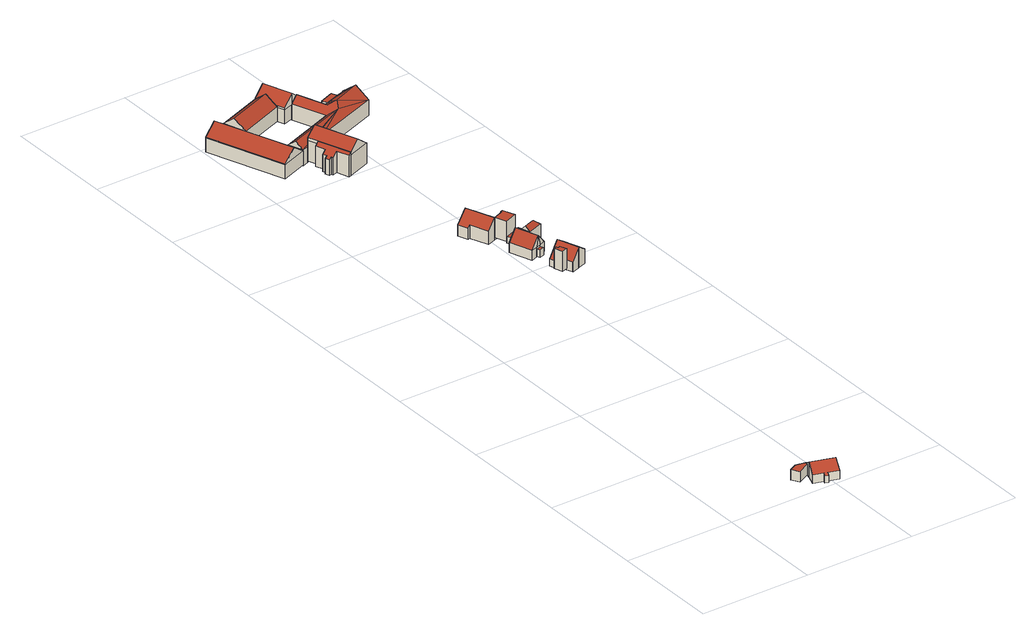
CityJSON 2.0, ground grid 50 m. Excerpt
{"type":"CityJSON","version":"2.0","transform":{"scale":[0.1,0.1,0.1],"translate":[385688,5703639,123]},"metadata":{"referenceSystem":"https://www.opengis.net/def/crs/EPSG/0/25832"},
"CityObjects":{
"building1":{"type":"Building","attributes":{"Gemeindeschluessel":"05954036","Geometrietyp2DReferenz":"3000","function":"31001_1310","roofType":"1000","measuredHeight":4.57},"geometry":[{"type":"Solid","lod":"2","boundaries":[[[[0,1,2,3]],[[4,5,1,0]],[[6,7,5,4]],[[8,9,7,6]],[[3,2,9,8]],[[6,4,0,3,8]],[[1,5,7,9,2]]]],"semantics":{"surfaces":[{"type":"WallSurface"},{"type":"RoofSurface"},{"type":"GroundSurface"}],"values":[[0,0,0,0,0,1,2]]}}]},
"building2":{"type":"Building","attributes":{"Geometrietyp2DReferenz":"3000","Gemeindeschluessel":"05954036","function":"31001_1010","roofType":"3100","measuredHeight":7.13},"address":[{"country":"Germany","locality":"Witten","thoroughfareNumber":"45b","thoroughfareName":"Dürener Straße"}],"geometry":[{"type":"Solid","lod":"2","boundaries":[[[[10,11,12,13]],[[14,15,11,10]],[[16,17,15,14]],[[18,19,17,16]],[[20,21,19,18]],[[22,23,21,20]],[[24,25,23,22]],[[26,27,25,24]],[[28,29,27,26]],[[30,31,29,28]],[[13,12,31,30]],[[24,22,20,18,26]],[[16,14,10,13,30,28,26,18]],[[11,15,17,19,21,23,25,27,29,31,12]]]],"semantics":{"surfaces":[{"type":"WallSurface"},{"type":"RoofSurface"},{"type":"GroundSurface"}],"values":[[0,0,0,0,0,0,0,0,0,0,0,1,1,2]]}}]},
"building3":{"type":"Building","attributes":{"Gemeindeschluessel":"05954036","Geometrietyp2DReferenz":"3000","function":"31001_2720","roofType":"5000","measuredHeight":11.12},"geometry":[{"type":"Solid","lod":"2","boundaries":[[[[32,33,34,35]],[[36,37,33,32]],[[38,39,37,36]],[[40,41,39,38]],[[42,43,41,40]],[[35,34,43,42]],[[38,36,32,35,44,45]],[[45,44,46,47]],[[47,46,42,40]],[[46,44,35,42]],[[45,47,40,38]],[[33,37,39,41,43,34]]]],"semantics":{"surfaces":[{"type":"WallSurface"},{"type":"RoofSurface"},{"type":"GroundSurface"}],"values":[[0,0,0,0,0,0,1,1,0,0,0,2]]}}]},
"building4":{"type":"Building","attributes":{"Gemeindeschluessel":"05954036","Geometrietyp2DReferenz":"3000","function":"31001_1010","roofType":"9999","measuredHeight":9},"geometry":[{"type":"Solid","lod":"2","boundaries":[[[[48,49,50,51,52,53]],[[51,54,55,52]],[[50,56,54,51]],[[49,57,56,50]],[[48,58,57,49]],[[53,59,58,48]],[[52,55,59,53]],[[54,56,57,58,59,55]]]],"semantics":{"surfaces":[{"type":"RoofSurface"},{"type":"WallSurface"},{"type":"GroundSurface"}],"values":[[0,1,1,1,1,1,1,2]]}}]},
"building5":{"type":"Building","attributes":{"Gemeindeschluessel":"05954036","Geometrietyp2DReferenz":"3000","function":"31001_1010","roofType":"3100","measuredHeight":10.02},"address":[{"country":"Germany","locality":"Witten","thoroughfareNumber":"62","thoroughfareName":"Dürener Straße"}],"geometry":[{"type":"Solid","lod":"2","boundaries":[[[[60,61,62,63]],[[64,65,61,60]],[[66,67,65,64]],[[68,69,67,66]],[[70,71,69,68]],[[72,73,71,70]],[[74,75,73,72]],[[76,77,75,74]],[[63,62,77,76]],[[70,68,66,64,72]],[[60,63,76,74,72,64]],[[61,65,67,69,71,73,75,77,62]]]],"semantics":{"surfaces":[{"type":"WallSurface"},{"type":"RoofSurface"},{"type":"GroundSurface"}],"values":[[0,0,0,0,0,0,0,0,0,1,1,2]]}}]},
"building6":{"type":"Building","attributes":{"Gemeindeschluessel":"05954036","Geometrietyp2DReferenz":"3000","function":"31001_1010","roofType":"5000","measuredHeight":9.26},"address":[{"country":"Germany","locality":"Witten","thoroughfareNumber":"60","thoroughfareName":"Dürener Straße"}],"geometry":[{"type":"Solid","lod":"2","boundaries":[[[[78,79,80,81]],[[82,83,79,78]],[[84,85,83,82]],[[86,87,85,84]],[[88,89,87,86]],[[90,91,89,88]],[[81,80,91,90]],[[92,90,88]],[[92,88,86]],[[86,84,92]],[[82,78,93]],[[84,82,93]],[[93,92,84]],[[78,81,93]],[[93,81,90,92]],[[79,83,85,87,89,91,80]]]],"semantics":{"surfaces":[{"type":"WallSurface"},{"type":"RoofSurface"},{"type":"GroundSurface"}],"values":[[0,0,0,0,0,0,0,0,0,0,1,1,1,0,1,2]]}}]},
"building7":{"type":"Building","attributes":{"Gemeindeschluessel":"05954036","Geometrietyp2DReferenz":"3000","function":"31001_1010","roofType":"1000","measuredHeight":3.42},"geometry":[{"type":"Solid","lod":"2","boundaries":[[[[94,95,96,97]],[[98,99,95,94]],[[100,101,99,98]],[[97,96,101,100]],[[98,94,97,100]],[[95,99,101,96]]]],"semantics":{"surfaces":[{"type":"WallSurface"},{"type":"RoofSurface"},{"type":"GroundSurface"}],"values":[[0,0,0,0,1,2]]}}]},
"building8":{"type":"Building","attributes":{"Gemeindeschluessel":"05954036","Geometrietyp2DReferenz":"3000","function":"31001_1010","roofType":"3100","measuredHeight":9.16},"address":[{"country":"Germany","locality":"Witten","thoroughfareNumber":"58","thoroughfareName":"Dürener Straße"}],"geometry":[{"type":"Solid","lod":"2","boundaries":[[[[102,103,104,105]],[[106,107,103,102]],[[108,109,107,106]],[[110,111,109,108]],[[112,113,111,110]],[[114,115,113,112]],[[116,117,115,114]],[[118,119,117,116]],[[120,121,119,118]],[[122,123,121,120]],[[124,125,123,122]],[[126,127,125,124]],[[128,129,127,126]],[[105,104,129,128]],[[122,120,118,116,124]],[[114,112,110,108,106,102,105,128,126,124,116]],[[103,107,109,111,113,115,117,119,121,123,125,127,129,104]]]],"semantics":{"surfaces":[{"type":"WallSurface"},{"type":"RoofSurface"},{"type":"GroundSurface"}],"values":[[0,0,0,0,0,0,0,0,0,0,0,0,0,0,1,1,2]]}}]},
"building9":{"type":"Building","attributes":{"Gemeindeschluessel":"05954036","Geometrietyp2DReferenz":"3000","function":"31001_1010","roofType":"9999","measuredHeight":9},"geometry":[{"type":"Solid","lod":"2","boundaries":[[[[130,131,132,133,134,135]],[[133,136,137,134]],[[132,138,136,133]],[[131,139,138,132]],[[130,140,139,131]],[[135,141,140,130]],[[134,137,141,135]],[[136,138,139,140,141,137]]]],"semantics":{"surfaces":[{"type":"RoofSurface"},{"type":"WallSurface"},{"type":"GroundSurface"}],"values":[[0,1,1,1,1,1,1,2]]}}]},
"building10":{"type":"Building","attributes":{"Gemeindeschluessel":"05954036","Geometrietyp2DReferenz":"3000","function":"31001_1310","roofType":"1000","measuredHeight":3},"geometry":[{"type":"Solid","lod":"2","boundaries":[[[[142,143,144,145]],[[146,147,143,142]],[[148,149,147,146]],[[150,151,149,148]],[[145,144,151,150]],[[148,146,142,145,150]],[[143,147,149,151,144]]]],"semantics":{"surfaces":[{"type":"WallSurface"},{"type":"RoofSurface"},{"type":"GroundSurface"}],"values":[[0,0,0,0,0,1,2]]}}]},
"building11":{"type":"Building","attributes":{"Gemeindeschluessel":"05954036","Geometrietyp2DReferenz":"3000","function":"31001_1010","roofType":"5000","measuredHeight":9.62},"geometry":[{"type":"Solid","lod":"2","boundaries":[[[[152,153,154,155]],[[156,157,153,152]],[[158,159,157,156]],[[155,154,159,158]],[[160,158,156,161]],[[156,152,161]],[[161,152,155,160]],[[155,158,160]],[[153,157,159,154]]]],"semantics":{"surfaces":[{"type":"WallSurface"},{"type":"RoofSurface"},{"type":"GroundSurface"}],"values":[[0,0,0,0,1,1,1,0,2]]}}]},
"building12":{"type":"Building","attributes":{"Gemeindeschluessel":"05954036","Geometrietyp2DReferenz":"3000","function":"31001_2720","roofType":"3100","measuredHeight":10.6},"geometry":[{"type":"Solid","lod":"2","boundaries":[[[[162,163,34,164]],[[165,166,163,162]],[[167,33,166,165]],[[164,34,33,167]],[[162,168,165]],[[167,169,164]],[[164,169,168,162]],[[165,168,169,167]],[[163,166,33,34]]]],"semantics":{"surfaces":[{"type":"WallSurface"},{"type":"RoofSurface"},{"type":"GroundSurface"}],"values":[[0,0,0,0,0,0,1,1,2]]}}]},
"building13":{"type":"Building","attributes":{"Gemeindeschluessel":"05954036","Geometrietyp2DReferenz":"3000","function":"31001_1010"},"address":[{"country":"Germany","locality":"Witten","thoroughfareNumber":"66","thoroughfareName":"Dürener Straße"}],"children":["building13-1","building13-2"]},
"building13-1":{"type":"BuildingPart","attributes":{"roofType":"3100","measuredHeight":14.05},"parents":["building13"],"geometry":[{"type":"Solid","lod":"2","boundaries":[[[[170,171,172,173]],[[174,175,171,170]],[[176,177,178,179]],[[180,181,177,176]],[[173,172,181,180]],[[180,182,183,170,173]],[[184,183,182,185,186]],[[186,185,176,179]],[[185,182,180,176]],[[183,184,174,170]],[[171,175,178,177,181,172]],[[175,174,179,178]],[[184,186,179,174]]]],"semantics":{"surfaces":[{"type":"WallSurface"},{"type":"RoofSurface"},{"type":"GroundSurface"},{"type":"ClosureSurface"}],"values":[[0,0,0,0,0,1,1,0,0,0,2,3,3]]}}]},
"building13-2":{"type":"BuildingPart","attributes":{"roofType":"2100","measuredHeight":10.45},"parents":["building13"],"geometry":[{"type":"Solid","lod":"2","boundaries":[[[[187,188,189,190]],[[191,192,188,187]],[[193,194,192,191]],[[195,196,194,193]],[[197,198,196,195]],[[199,200,198,197]],[[201,202,200,199]],[[203,204,202,201]],[[205,206,204,203]],[[186,179,178,206,205]],[[190,189,175,174,184]],[[186,205,203,201,199,197,195,193,191,187,190,184]],[[188,192,194,196,198,200,202,204,206,178,175,189]],[[175,178,179,174]],[[174,179,186,184]]]],"semantics":{"surfaces":[{"type":"WallSurface"},{"type":"RoofSurface"},{"type":"GroundSurface"},{"type":"ClosureSurface"}],"values":[[0,0,0,0,0,0,0,0,0,0,0,1,2,3,3]]}}]},
"building14":{"type":"Building","attributes":{"Gemeindeschluessel":"05954036","Geometrietyp2DReferenz":"3000","function":"31001_2720","roofType":"5000","measuredHeight":11.62},"geometry":[{"type":"Solid","lod":"2","boundaries":[[[[207,208,209,210]],[[211,212,208,207]],[[213,214,212,211]],[[215,216,214,213]],[[217,218,216,215]],[[219,220,218,217]],[[221,222,220,219]],[[223,224,222,221]],[[225,226,224,223]],[[227,228,226,225]],[[229,230,228,227]],[[231,232,230,229]],[[210,209,232,231]],[[223,233,234]],[[223,234,235]],[[225,223,235]],[[227,225,235]],[[229,227,235]],[[235,236,229]],[[233,221,219]],[[233,219,217]],[[233,217,215]],[[234,233,215]],[[234,215,213]],[[213,237,234]],[[211,238,237,213]],[[207,210,235,234,237,238]],[[235,210,231,236]],[[233,223,221]],[[236,231,229]],[[238,211,207]],[[208,212,214,216,218,220,222,224,226,228,230,232,209]]]],"semantics":{"surfaces":[{"type":"WallSurface"},{"type":"RoofSurface"},{"type":"GroundSurface"}],"values":[[0,0,0,0,0,0,0,0,0,0,0,0,0,1,1,1,1,1,1,1,1,1,1,1,1,1,1,1,0,0,0,2]]}}]},
"building15":{"type":"Building","attributes":{"Gemeindeschluessel":"05954036","Geometrietyp2DReferenz":"3000","function":"31001_2720","roofType":"3100","measuredHeight":11.25},"geometry":[{"type":"Solid","lod":"2","boundaries":[[[[239,240,241,242]],[[243,244,240,239]],[[245,246,244,243]],[[247,248,246,245]],[[249,250,248,247]],[[242,241,250,249]],[[251,252,242,249]],[[253,254,252,251,255,256]],[[256,255,247,245]],[[255,251,249,247]],[[254,253,243,239]],[[252,254,239,242]],[[253,256,245,243]],[[240,244,246,248,250,241]]]],"semantics":{"surfaces":[{"type":"WallSurface"},{"type":"RoofSurface"},{"type":"GroundSurface"}],"values":[[0,0,0,0,0,0,1,1,0,0,0,0,0,2]]}}]},
"building16":{"type":"Building","attributes":{"Gemeindeschluessel":"05954036","Geometrietyp2DReferenz":"3000","function":"51009_1610","roofType":"2100","measuredHeight":4.36},"geometry":[{"type":"Solid","lod":"2","boundaries":[[[[257,258,259,260]],[[261,262,258,257]],[[263,264,262,261]],[[265,266,264,263]],[[267,268,266,265]],[[269,270,268,267]],[[271,272,270,269]],[[260,259,272,271]],[[269,267,265,263,261,257,260,271]],[[258,262,264,266,268,270,272,259]]]],"semantics":{"surfaces":[{"type":"WallSurface"},{"type":"RoofSurface"},{"type":"GroundSurface"}],"values":[[0,0,0,0,0,0,0,0,1,2]]}}]}
},
"vertices":[
[370,114,63],[370,114,17],[388,79,17],[388,79,63],[404,132,63],[404,132,17],[449,125,63],[449,125,17],[444,107,63],[444,107,17],
[463,18,48],[463,18,16],[478,13,16],[478,13,48],[466,28,55],[466,28,16],[422,42,55],[422,42,16],[438,88,87],[438,88,16],[444,107,72],[444,107,16],[449,125,59],[449,125,16],[554,91,58],[554,91,16],[542,55,87],[542,55,16],[527,8,55],[527,8,16],[481,23,55],[481,23,16],
[161,3422,77],[161,3422,14],[125,3518,14],[125,3518,77],[230,3238,77],[230,3238,14],[255,3172,77],[255,3172,14],[135,3127,77],[135,3127,14],[6,3473,77],[6,3473,14],[62,3494,126],[192,3148,126],[6,3473,82],[135,3127,82],
[594,1902,126],[583,1931,126],[572,1927,126],[568,1936,126],[556,1931,126],[570,1893,126],[568,1936,36],[556,1931,36],[572,1927,36],[583,1931,36],[594,1902,36],[570,1893,36],
[412,2371,72],[412,2371,22],[430,2324,22],[430,2324,72],[462,2390,122],[462,2390,22],[509,2408,71],[509,2408,22],[557,2285,71],[557,2285,22],[558,2280,71],[558,2280,22],[511,2262,122],[511,2262,22],[471,2246,82],[471,2246,22],[440,2328,82],[440,2328,22],
[575,2172,71],[575,2172,27],[496,2145,27],[496,2145,71],[588,2134,71],[588,2134,27],[610,2071,71],[610,2071,27],[583,2061,71],[583,2061,27],[560,2053,71],[560,2053,27],[531,2043,71],[531,2043,27],[570,2057,120],[535,2159,119],
[583,2061,64],[583,2061,30],[560,2053,30],[560,2053,64],[589,2045,64],[589,2045,30],[566,2037,64],[566,2037,30],
[594,1902,75],[594,1902,30],[603,1878,30],[603,1878,75],[583,1931,75],[583,1931,30],[572,1927,61],[572,1927,30],[568,1936,61],[568,1936,30],[558,1965,61],[558,1965,30],[589,1977,99],[589,1977,30],[608,1984,122],[608,1984,30],[645,1997,96],[645,1997,30],[679,1904,96],[679,1904,30],[680,1900,96],[680,1900,30],[643,1887,122],[643,1887,30],[640,1886,119],[640,1886,30],[605,1872,75],[605,1872,30],
[588,2232,123],[567,2288,123],[557,2285,123],[558,2280,123],[511,2262,123],[531,2210,123],[558,2280,33],[511,2262,33],[557,2285,33],[567,2288,33],[588,2232,33],[531,2210,33],
[531,2210,56],[531,2210,26],[543,2179,26],[543,2179,56],[588,2232,56],[588,2232,26],[606,2239,56],[606,2239,26],[618,2207,56],[618,2207,26],
[643,2196,93],[643,2196,17],[575,2172,17],[575,2172,93],[656,2158,93],[656,2158,17],[588,2134,93],[588,2134,17],[581,2153,113],[630,2170,113],
[332,3595,81],[332,3595,14],[125,3518,81],[368,3500,78],[368,3500,14],[161,3422,78],[349,3550,120],[142,3472,120],
[458,3033,109],[458,3033,17],[431,3104,17],[431,3104,109],[354,2994,109],[354,2994,17],[284,3183,109],[284,3183,17],[300,3138,17],[300,3138,109],[387,3222,109],[387,3222,17],[328,3199,158],[398,3011,158],[354,2994,122],[284,3183,122],[300,3138,122],
[322,3044,112],[322,3044,17],[342,2990,17],[342,2990,112],[300,3036,95],[300,3036,17],[296,3045,95],[296,3045,17],[286,3041,87],[286,3041,17],[278,3061,87],[278,3061,17],[289,3065,95],[289,3065,17],[282,3082,95],[282,3082,17],[299,3089,108],[299,3089,17],[283,3131,108],[283,3131,17],
[425,3483,80],[425,3483,9],[482,3333,9],[482,3333,80],[489,3507,80],[489,3507,9],[528,3402,80],[528,3402,9],[554,3412,80],[554,3412,9],[620,3437,80],[620,3437,9],[638,3444,80],[638,3444,9],[644,3446,80],[644,3446,9],[686,3334,80],[686,3334,9],[387,3222,80],[387,3222,9],[284,3183,80],[284,3183,9],[255,3172,80],[255,3172,9],[230,3238,80],[230,3238,9],[665,3390,126],[542,3343,125],[527,3312,107],[242,3205,107],[508,3359,106],[457,3495,106],
[425,3483,77],[425,3483,13],[489,3507,13],[489,3507,77],[380,3467,77],[380,3467,13],[368,3500,77],[368,3500,13],[332,3595,77],[332,3595,13],[440,3636,77],[440,3636,13],[382,3614,126],[430,3485,126],[380,3467,86],[425,3483,122],[332,3595,86],[368,3500,86],
[620,3437,54],[620,3437,11],[613,3454,11],[613,3454,53],[581,3422,54],[581,3422,11],[562,3473,52],[562,3473,11],[625,3497,52],[625,3497,11],[644,3446,54],[644,3446,11],[638,3444,54],[638,3444,11],[631,3461,53],[631,3461,11]
]}
